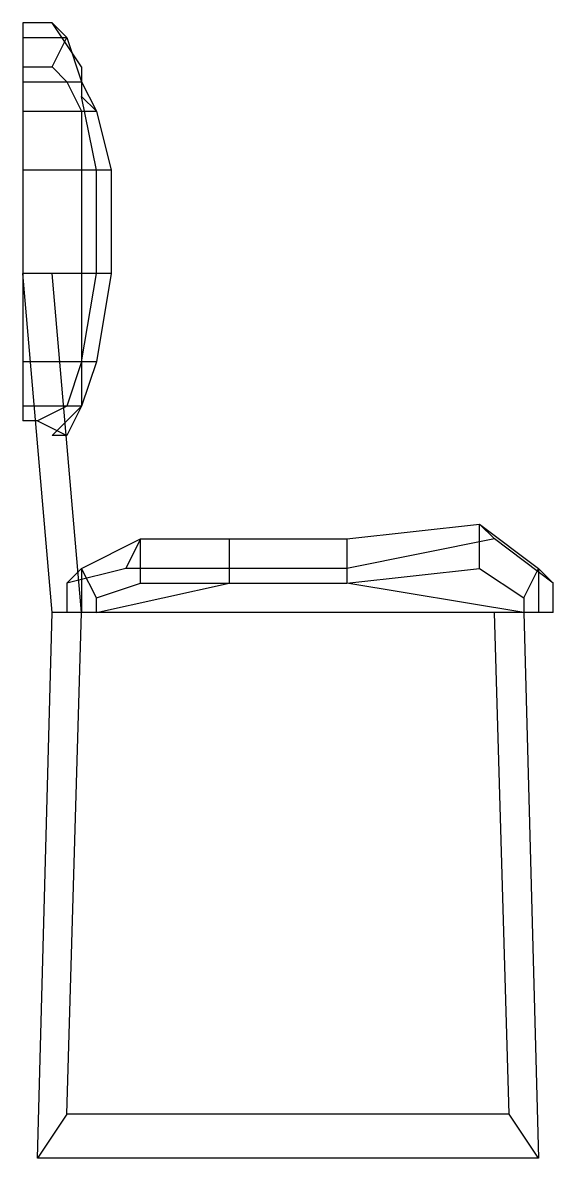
# Model space of a CAD drawing. Header units: millimetres. Extents: x 0 to 360, y 0 to 770.
import ezdxf

# ---------------------------------------------------------------- set-up
doc = ezdxf.new("R2010")
doc.units = ezdxf.units.MM
doc.styles.get("Standard").update_dxf_attribs({"font": 'SimSun.ttf'})

msp = doc.modelspace()

# ---------------------------------------------------------------- linework, layer by layer
at = {"color": 7, "linetype": 'Continuous'}
for p, q in [((0, 770), (0, 500)), ((20, 770), (0, 770)), ((30, 760), (20, 770)), ((40, 740), (20, 770)), ((0, 760), (30, 760)), ((20, 740), (30, 760)), ((30, 760), (40, 730)), ((0, 740), (20, 740)), ((20, 740), (30, 730)), ((40, 740), (40, 720)), ((0, 730), (40, 730)), ((30, 730), (40, 710)), ((40, 730), (50, 710)), ((40, 720), (50, 710)), ((50, 670), (40, 720)), ((0, 710), (50, 710)), ((40, 710), (40, 510)), ((50, 710), (60, 670)), ((60, 670), (0, 670)), ((50, 600), (50, 670)), ((60, 670), (60, 600)), ((60, 600), (0, 600)), ((20, 370), (0, 600)), ((40, 370), (20, 600)), ((40, 540), (50, 600)), ((60, 600), (50, 540)), ((50, 540), (0, 540)), ((40, 540), (30, 510)), ((50, 540), (40, 510)), ((40, 510), (0, 510)), ((30, 510), (10, 500)), ((20, 490), (40, 510)), ((40, 510), (30, 490)), ((10, 500), (0, 500)), ((10, 500), (30, 490)), ((30, 490), (20, 490)), ((220, 420), (310, 430)), ((310, 430), (320, 420)), ((310, 430), (350, 400)), ((310, 400), (310, 430)), ((40, 400), (80, 420)), ((80, 420), (70, 400)), ((80, 420), (220, 420)), ((80, 390), (80, 420)), ((140, 420), (140, 390)), ((220, 420), (220, 390)), ((320, 420), (220, 400)), ((360, 390), (320, 420)), ((40, 400), (30, 390)), ((70, 400), (30, 390)), ((40, 400), (40, 370)), ((50, 380), (40, 400)), ((220, 400), (70, 400)), ((220, 390), (310, 400)), ((310, 400), (340, 380)), ((340, 380), (350, 400)), ((350, 400), (360, 390)), ((350, 400), (350, 370)), ((30, 390), (30, 370)), ((50, 380), (80, 390)), ((50, 370), (140, 390)), ((80, 390), (220, 390)), ((340, 370), (220, 390)), ((360, 370), (360, 390)), ((50, 370), (50, 380)), ((340, 380), (340, 370)), ((10, 0), (20, 370)), ((360, 370), (20, 370)), ((30, 30), (40, 370)), ((330, 30), (320, 370)), ((340, 370), (350, 0)), ((30, 30), (10, 0)), ((330, 30), (30, 30)), ((350, 0), (330, 30)), ((350, 0), (10, 0))]:
    msp.add_line(p, q, dxfattribs=at)

# ---------------------------------------------------------------- texts
at = {"width": 0.8, "flags": 9}
for tag, s in [('YSIZE', '770'), ('XSIZE', '360')]:
    msp.add_attdef(tag, (180, 0), s, height=0.5, dxfattribs=at)

doc.saveas('drawing.dxf')
